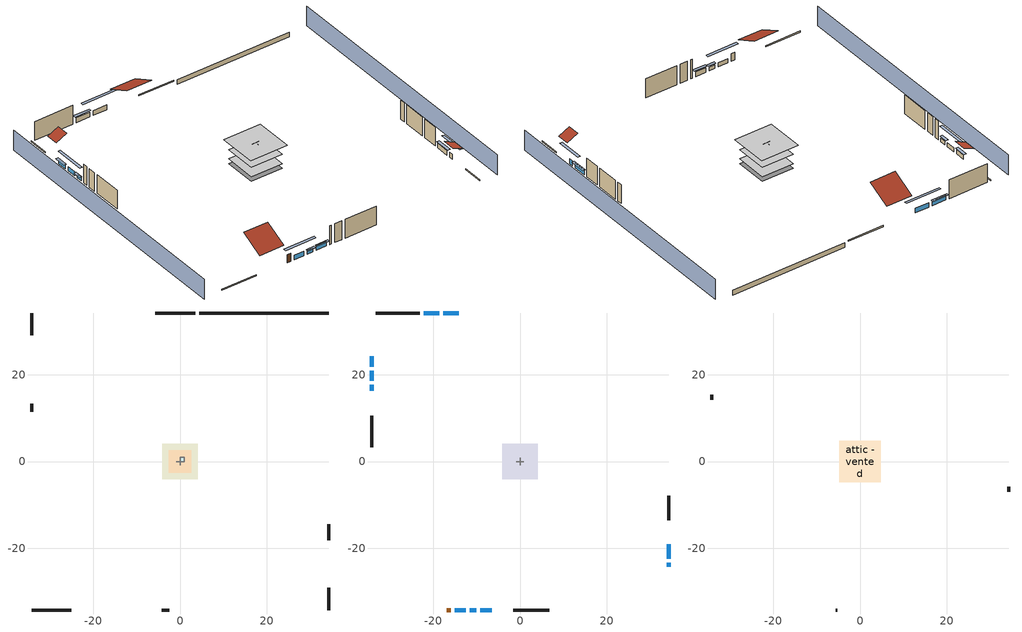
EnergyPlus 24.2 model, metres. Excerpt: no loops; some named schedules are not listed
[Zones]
central ac and furnace airloop ret air zone
 floor adiabatic (AdiabaticConst): 0,0 0,1 1,1 1,0 z0
 wall adiabatic (AdiabaticConst): 0,1 0,0 1,0 1,1 0,1 z0:1
 ceiling adiabatic (AdiabaticConst): 1,0 1,1 0,1 0,0 z1
crawlspace - vented
 floor foundation (Slab2 construction): -4.05,-4.05 -4.05,4.05 4.05,4.05 4.05,-4.05 z-0.91
 wall outside (RimJoist1 construction): 3.53,34.21 -5.65,34.21 z0.3:0.61
 wall outside (RimJoist2 construction): 34.21,-34.21 34.21,-29.12 z0.3:0.61
 wall outside (RimJoist3 construction): -34.21,-34.21 -25.03,-34.21 z0.3:0.61
 wall outside (RimJoist4 construction): -34.21,34.21 -34.21,29.12 z0.3:0.61
 wall foundation (FoundationWall1 construction): 34.21,34.21 4.46,34.21 z-0.91:0.3
garage
 floor foundation (Slab1 construction): -2.59,-2.59 -2.59,2.59 2.59,2.59 2.59,-2.59 z0
 wall outside (Wall1 construction): 34.21,-18.09 34.21,-14.44 z0.3:5.18
 wall outside (Wall12 construction): -34.21,13.27 -34.21,11.44 z0.3:5.18
 wall outside (Wall2 construction): -4.26,-34.21 -2.43,-34.21 z0.3:5.18
 wall to conditioned space (Wall5 construction Reversed): 0.91,0 -0.91,0 z0.3:5.18
 wall to conditioned space (Wall6 construction Reversed): 0,0.91 0,-0.91 z0.3:5.18
conditioned space
 floor to crawlspace - vented (Floor1 construction): -4.05,-4.05 -4.05,4.05 4.05,4.05 4.05,-4.05 z0.3
 floor to garage (Floor2 construction): -2.59,-2.59 -2.59,2.59 2.59,2.59 2.59,-2.59 z0.3
 floor adiabatic (AdiabaticFloorConstruction): -4.05,-4.05 -4.05,4.05 4.05,4.05 4.05,-4.05 z2.74
 wall outside (AdiabaticWallConstruction 1): -16.82,-34.21 -15.91,-34.21 z0.3:2.34
 wall outside (AdiabaticWallConstruction): -14.14,34.21 -17.72,34.21 / -18.65,34.21 -22.22,34.21 z0.3:1.52; -34.21,24.2 -34.21,21.86 / -34.21,20.93 -34.21,18.59 z0.3:1.34; 34.21,-24.2 34.21,-23.29 / -9.14,-34.21 -6.46,-34.21 z0.3:1.49; 34.21,-22.36 34.21,-19.02 z0.3:1.43; -14.98,-34.21 -12.45,-34.21 z0.3:1.4; -11.52,-34.21 -10.07,-34.21 z0.3:1.28; -34.21,17.66 -34.21,16.25 z0.3:1.25
 wall outside (Wall3 construction): -23.15,34.21 -33.28,34.21 z0.3:5.18
 wall outside (Wall4 construction): 34.21,-13.51 34.21,-7.88 z0.3:5.18
 wall outside (Wall7 construction): -1.5,-34.21 6.69,-34.21 z0.3:5.18
 wall outside (Wall8 construction): -34.21,10.51 -34.21,3.33 z0.3:5.18
 window (WindowConstruction): -14.14,34.21 -17.72,34.21 z0.3:1.52
 window (WindowConstruction 9): -34.21,24.2 -34.21,21.86 z0.3:1.34
 window (WindowConstruction 1): -18.65,34.21 -22.22,34.21 z0.3:1.52
 window (WindowConstruction 2): 34.21,-24.2 34.21,-23.29 z0.3:1.49
 window (WindowConstruction 3): 34.21,-22.36 34.21,-19.02 z0.3:1.43
 window (WindowConstruction 4): -14.98,-34.21 -12.45,-34.21 z0.3:1.4
 window (WindowConstruction 5): -11.52,-34.21 -10.07,-34.21 z0.3:1.28
 window (WindowConstruction 6): -9.14,-34.21 -6.46,-34.21 z0.3:1.49
 window (WindowConstruction 7): -34.21,20.93 -34.21,18.59 z0.3:1.34
 window (WindowConstruction 8): -34.21,17.66 -34.21,16.25 z0.3:1.25
 door (Door): -16.82,-34.21 -15.91,-34.21 z0.3:2.34
 ceiling adiabatic (AdiabaticFloorConstruction): 4.05,-4.05 4.05,4.05 -4.05,4.05 -4.05,-4.05 z2.74
attic - vented
 floor to conditioned space (Floor3 construction Reversed): -4.8,-4.8 -4.8,4.8 4.8,4.8 4.8,-4.8 z5.18
 wall outside (Wall10 construction): -34.21,15.32 -34.21,14.2 z0.3:5.18
 wall outside (Wall11 construction): -5.53,-34.21 -5.19,-34.21 z0.3:5.18
 wall outside (Wall9 construction): 34.21,-6.95 34.21,-5.83 z0.3:5.18
 roof outside (Roof1 construction): -13.21,34.21,5.18 -13.21,28.27,8.15 -6.57,28.27,8.15 -6.57,34.21,5.18
 roof outside (Roof2 construction): 34.21,-25.13,5.18 31.47,-25.13,6.55 31.47,-28.19,6.55 34.21,-28.19,5.18
 roof outside (Roof3 construction): -34.21,25.13,5.18 -31.47,25.13,6.55 -31.47,28.19,6.55 -34.21,28.19,5.18
 roof outside (Roof4 construction): -17.75,-34.21,5.18 -17.75,-28.52,8.02 -24.1,-28.52,8.02 -24.1,-34.21,5.18
shading: -38.78,34.21 -38.78,-34.21 / 38.78,-34.21 38.78,34.21 z0:5.18; -20.46,34.21 -11.4,34.21 -11.4,34.82 -20.46,34.82 z4.27; -34.21,21.56 -34.21,24.51 -34.82,24.51 -34.82,21.56 z1.65; -22.52,34.21 -18.34,34.21 -18.34,34.82 -22.52,34.82 z1.83; 34.21,-20.54 34.21,-26.94 34.82,-26.94 34.82,-20.54 z4.24; 34.21,-18.72 34.21,-22.66 34.82,-22.66 34.82,-18.72 z1.74; -9.7,-34.21 -17.72,-34.21 -17.72,-34.82 -9.7,-34.82 z4.15; -9.77,-34.21 -11.82,-34.21 -11.82,-34.82 -9.77,-34.82 z1.58; -6.16,-34.21 -9.45,-34.21 -9.45,-34.82 -6.16,-34.82 z1.8; -34.21,15.85 -34.21,23.68 -34.82,23.68 -34.82,15.85 z4.08; -34.21,15.94 -34.21,17.97 -34.82,17.97 -34.82,15.94 z1.55
[Building]
Building 1: Terrain=Suburbs
[Site:Location]
Portland Intl Arpt_OR: Latitude {deg}=45.59; Longitude {deg}=-122.6; Time Zone {hr}=-8; Elevation {m}=33; Keep Site Location Information=Yes
[Site:GroundTemperature:Shallow]
10.2558, 8.96328, 8.85977, 9.47314, 11.9355, 14.3863, 16.5111, 17.8571, 17.9714, 16.8767, 14.8061, 12.4304
[Site:WaterMainsTemperature]
Calculation Method=Schedule; Temperature Schedule=mains temperature schedule
[Material] Roughness=Rough; Thermal Absorptance=0.9
Name | Thickness {m} | Conductivity {W/m-K} | Density {kg/m3} | Specific Heat {J/kg-K} | Solar Absorptance | Visible Absorptance
asphalt or fiberglass shingles | 0.00635 | 0.162714 | 1121.4 | 1465.45 | 0.85 | 0.85
ceiling stud and cavity | 0.1397 | 0.118061 | 65.682 | 1177.47 | 0.7 | 0.7
concrete 4.0 in. | 0.1016 | 1.803125 | 2242.8 | 837.4 | 0.7 | 0.7
concrete 8.0 in. | 0.2032 | 1.803125 | 2242.8 | 837.4 | 0.7 | 0.7
door material | 0.04445 | 0.0612267 | 512.64 | 1214.23 | 0.7 | 0.7
floor covering | 0.0127 | 0.0433444 | 54.468 | 1339.84 | 0.6 | 0.6
floor rigid ins; wall rigid ins | 0.512978 | 0.029427 | 32.04 | 1214.23 | 0.7 | 0.7
floor stud and cavity | 0.1397 | 0.923637 | 92.3553 | 1139.71 | 0.7 | 0.7
floor stud and cavity 1 | 0.1397 | 1.75129 | 37.0049 | 1207.88 | 0.7 | 0.7
furniture material conditioned space 1; furniture material garage 1 | 0.1524 | 0.115458 | 640.8 | 1214.23 | 0.6 | 0.6
gypsum board | 0.0127 | 0.160291 | 801 | 837.4 | 0.6 | 0.6
osb sheathing 0.5 in. | 0.0127 | 0.115458 | 512.64 | 1214.23 | 0.6 | 0.6
osb sheathing 0.5 in. 1; osb sheathing 0.5 in. 2; osb sheathing 0.5 in. 3 | 0.0127 | 0.115458 | 512.64 | 1214.23 | 0.7 | 0.7
osb sheathing 0.75 in. | 0.01905 | 0.115458 | 512.64 | 1214.23 | 0.7 | 0.7
rim joist stud and cavity | 0.0508 | 0.178688 | 50.32683 | 1063.81 | 0.6 | 0.6
roof rigid ins | 0.00281632 | 0.029427 | 32.04 | 1214.23 | 0.7 | 0.7
soil 0.5 in. | 0.0127 | 0.8655 | 1842.3 | 418.7 | 0.7 | 0.7
wall stud and cavity | 0.1397 | 0.727959 | 139.0536 | 1170.24 | 0.6 | 0.6
wall stud and cavity 1 | 0.1397 | 0.550994 | 139.0536 | 1170.24 | 0.7 | 0.7
wall stud and cavity 2 | 0.1397 | 0.335416 | 139.0536 | 1170.24 | 0.7 | 0.7
wall stud and cavity 3 | 0.0889 | 0.380278 | 52.3479 | 1209.89 | 0.7 | 0.7
wall stud and cavity 4 | 0.0889 | 0.391764 | 83.0341 | 1211.67 | 0.7 | 0.7
wood siding | 0.0254 | 0.102417 | 544.68 | 1172.36 | 0.85 | 0.85
wood siding 1; wood siding 2 | 0.0254 | 0.102417 | 544.68 | 1172.36 | 0.7 | 0.7
[Material:NoMass]
Adiabatic: Roughness=Rough; Thermal Resistance {m2-K/W}=176.1; Thermal Absorptance=0.9; Solar Absorptance=0.7; Visible Absorptance=0.7
[WindowMaterial:SimpleGlazingSystem]
WindowMaterial: U-Factor {W/m2-K}=4.76952; Solar Heat Gain Coefficient=0.63
[Construction]
AdiabaticConst: Adiabatic
AdiabaticFloorConstruction: floor stud and cavity 1, floor rigid ins, osb sheathing 0.75 in., floor covering
AdiabaticWallConstruction: wood siding 1, wall rigid ins, wall stud and cavity 3, gypsum board
AdiabaticWallConstruction 1: wood siding 2, wall rigid ins, wall stud and cavity 3, gypsum board
Door: door material
Floor1 construction; Floor2 construction: floor stud and cavity, osb sheathing 0.75 in., floor covering
Floor3 construction Reversed: gypsum board, ceiling stud and cavity
FoundationWall1 construction: concrete 8.0 in.
furniture construction conditioned space 1: furniture material conditioned space 1
furniture construction garage 1: furniture material garage 1
PartitionWallConstruction: gypsum board, wall stud and cavity 4, gypsum board
RimJoist1 construction; RimJoist2 construction; RimJoist3 construction; RimJoist4 construction: wood siding, rim joist stud and cavity
Roof1 construction; Roof2 construction; Roof3 construction; Roof4 construction: asphalt or fiberglass shingles, roof rigid ins, osb sheathing 0.5 in.
Slab1 construction: concrete 4.0 in.
Slab2 construction: soil 0.5 in.
Wall1 construction; Wall2 construction: wood siding, osb sheathing 0.5 in. 1, wall stud and cavity
Wall10 construction; Wall11 construction; Wall12 construction; Wall9 construction: wood siding, osb sheathing 0.5 in. 2, wall stud and cavity
Wall3 construction; Wall4 construction: wood siding, osb sheathing 0.5 in. 1, wall stud and cavity 1, gypsum board
Wall5 construction Reversed: gypsum board, wall stud and cavity 2, osb sheathing 0.5 in. 2
Wall6 construction Reversed: gypsum board, wall stud and cavity 2, osb sheathing 0.5 in. 3
Wall7 construction; Wall8 construction: wood siding, osb sheathing 0.5 in. 2, wall stud and cavity 1, gypsum board
WindowConstruction; WindowConstruction 1; WindowConstruction 2; WindowConstruction 3; WindowConstruction 4; WindowConstruction 5; WindowConstruction 6; WindowConstruction 7; WindowConstruction 8; WindowConstruction 9: WindowMaterial
[Zone] Multiplier=1
Name | Volume {m3} | Part of Total Floor Area
attic - vented | 66.0439 | Yes
central ac and furnace airloop ret air zone | 1 | No
conditioned space | 384.656 | Yes
crawlspace - vented | 79.8535 | Yes
garage | 65.242 | Yes
[Space]
Name | Zone | Volume {m3} | Space Type
attic - vented 1 | attic - vented | 66.0439
central ac and furnace airloop ret air space | central ac and furnace airloop ret air zone |  | Plenum Space Type
conditioned space 1 | conditioned space | 384.656
crawlspace - vented 1 | crawlspace - vented | 79.8535
garage 1 | garage | 65.242
[ZoneInfiltration:EffectiveLeakageArea] Schedule=Always On Discrete
Name | Zone or Space | Effective Air Leakage Area {cm2} | Stack Coefficient | Wind Coefficient
infil attic - vented 1 | attic - vented 1 | 3074.78 | 0.000149348 | 4.23702e-05
infil garage 1 | garage 1 | 339.796 | 0.000129147 | 4.64657e-05
[ZoneMixing] Schedule=Always On Continuous; Design Flow Rate Calculation Method=Flow/Zone; Design Flow Rate {m3/s}=0
Name | Zone or Space | Source Zone or Space
whole house fan mix | attic - vented | conditioned space
central ac and furnace airloop_0 ZoneMixDZToCond mix | conditioned space | crawlspace - vented
central ac and furnace airloop_0 ZoneMixCondToDZ mix | crawlspace - vented | conditioned space
[SpaceList]
Plenum Space Type: central ac and furnace airloop ret air space
[OtherEquipment] Design Level Calculation Method=EquipmentLevel
Name | Fuel Type | Zone or ZoneList or Space or SpaceList | Schedule | Design Level {W} | Fraction Latent | Fraction Radiant | Fraction Lost
central ac and furnace airloop_0 RetCondToRP; central ac and furnace airloop_0 RetSensLkToRP | None | central ac and furnace airloop ret air space | Always On Discrete | 0 | 0 | 0 | 0
central ac and furnace airloop_0 RetLatLkToRP | None | central ac and furnace airloop ret air space | Always On Discrete | 0 | 1 | 0 | 0
central ac and furnace airloop_0 SupCondToLv; central ac and furnace airloop_0 SupSensLkToCond; mech vent house fan sensible load; water heater sens | None | conditioned space 1 | Always On Discrete | 0 | 0 | 0 | 0
central ac and furnace airloop_0 SupLatLkToCond; mech vent house fan latent load; water heater lat | None | conditioned space 1 | Always On Discrete | 0 | 1 | 0 | 0
clothes dryer 1 | NaturalGas | conditioned space 1 | clothes_dryer | 3940.93 | 0.015 | 0.081 | 0.85
cooking range 1 | Electricity | conditioned space 1 | cooking_range | 0 | 0.08 | 0.432 | 0.2
general water use latent | None | conditioned space 1 | general water use schedule | 81.0615 | 1 | 0 | 0
general water use sensible | None | conditioned space 1 | general water use schedule | -79.8895 | 0 | 0.6 | 0
water heater energy adjustment1 | Electricity | conditioned space 1 | Always On Discrete | 0.01 | 0 | 0 | 1
central ac and furnace airloop_0 RetCondToDZ; central ac and furnace airloop_0 SupCondToDZ; central ac and furnace airloop_0 SupSensLkToDZ | None | crawlspace - vented 1 | Always On Discrete | 0 | 0 | 0 | 0
central ac and furnace airloop_0 SupLatLkToDZ | None | crawlspace - vented 1 | Always On Discrete | 0 | 1 | 0 | 0
[SurfaceProperty:IncidentSolarMultiplier] Incident Solar Multiplier=1; Incident Solar Multiplier Schedule=trans schedule winter=0.85 summer=0.7
Window1; Window10; Window2; Window3; Window4; Window5; Window6; Window7; Window8; Window9
[InternalMass]
Name | Construction | Zone or ZoneList | Space or SpaceList | Surface Area {m2}
furniture mass conditioned space 1 | furniture construction conditioned space 1 | conditioned space | conditioned space 1 | 63.09974
partition wall mass | PartitionWallConstruction | conditioned space | conditioned space 1 | 157.749
furniture mass garage 1 | furniture construction garage 1 | garage | garage 1 | 2.67561
[Lights] Design Level Calculation Method=LightingLevel; Return Air Fraction=0; Fraction Radiant=0.6; Fraction Visible=0.2; Fraction Replaceable=1
Name | Zone or ZoneList or Space or SpaceList | Schedule | Lighting Level {W}
interior lighting | conditioned space 1 | lighting_interior | 287.818
garage lighting | garage 1 | lighting_garage | 10.0903
[People]
occupants: Zone or ZoneList or Space or SpaceList=conditioned space 1; Number of People Schedule=occupants; Number of People Calculation Method=People; Number of People=4; Fraction Radiant=0.314171; Sensible Heat Fraction=0.56303; Activity Level Schedule=occupants activity schedule; Carbon Dioxide Generation Rate {m3/s-W}=0; Enable ASHRAE 55 Comfort Warnings=No; Mean Radiant Temperature Calculation Type=EnclosureAveraged
[ElectricEquipment] Zone or ZoneList or Space or SpaceList=conditioned space 1; Design Level Calculation Method=EquipmentLevel
Name | Schedule | Design Level {W} | Fraction Latent | Fraction Radiant | Fraction Lost
clothes dryer | clothes_dryer | 296.641 | 0.015 | 0.081 | 0.85
clothes washer | clothes_washer | 129.351 | 0.03 | 0.162 | 0.7
cooking range | cooking_range | 976.37 | 0.08 | 0.432 | 0.2
fridge | fridge schedule | 52.0548 | 0 | 0.6 | 0
mech vent bath fan 0 | mech vent bath fan 0 schedule | 30 | 0 | 0 | 1
mech vent house fan | mech vent house fan schedule | 0 | 0 | 0 | 1
mech vent house fan cfis | mech vent house fan cfis schedule | 0 | 0 | 0 | 0
mech vent range fan 0 | mech vent range fan 0 schedule | 30 | 0 | 0 | 1
misc plug loads | plug_loads_other | 206.743 | 0.021 | 0.558 | 0.049
misc tv | plug_loads_tv | 314.235 | 0 | 0.6 | 0
whole house fan | Always On Discrete | 0 | 0 | 0 | 1
[ZoneInfiltration:DesignFlowRate] Schedule=Always On Discrete
Name | Zone or ZoneList or Space or SpaceList | Design Flow Rate Calculation Method | Design Flow Rate {m3/s} | Air Changes per Hour {1/hr} | Constant Term Coefficient | Temperature Term Coefficient | Velocity Term Coefficient | Velocity Squared Term Coefficient
infil flow; natural vent flow; whole house fan flow | conditioned space 1 | Flow/Zone | 0
crawlspace_vented 1 duct leakage imbalance infil flow | crawlspace - vented 1 | Flow/Zone | 0
infil crawlspace - vented 1 | crawlspace - vented 1 | AirChanges/Hour |  | 2.6013 | 1 | 0 | 0 | 0
[SurfaceProperty:ExposedFoundationPerimeter] Exposed Perimeter Calculation Method=TotalExposedPerimeter
Name | Total Exposed Perimeter {m}
Slab2 | 29.74848
Slab1 | 14.6304
[AvailabilityManager:Scheduled]
central ac and furnace airloop Availability Manager: Schedule=Always On Discrete
[AirLoopHVAC:ReturnPlenum]
Air Loop HVAC Return Plenum 1: Zone=central ac and furnace airloop ret air zone
[Foundation:Kiva] Wall Depth Below Slab {m}=0.2032
Name | Initial Indoor Air Temperature {C} | Wall Height Above Grade {m}
Foundation Kiva 1 | 13.4258 | 0.1016
Foundation Kiva 2 | 8.24991 | 0.3048
[Foundation:Kiva:Settings]
Soil Conductivity {W/m-K}=0.8655; Soil Density {kg/m3}=1842.3; Soil Specific Heat {J/kg-K}=418.7; Ground Solar Absorptivity=0.9; Ground Thermal Absorptivity=0.9; Ground Surface Roughness {m}=0.03; Far-Field Width {m}=40; Deep-Ground Boundary Condition=ZeroFlux; Deep-Ground Depth {m}=40; Minimum Cell Dimension {m}=0.2; Maximum Cell Growth Coefficient=3; Simulation Timestep=Timestep
[Exterior:Lights]
exterior lighting: Schedule=exterior lighting schedule; Design Level {W}=7.09205
[EnergyManagementSystem:GlobalVariable]
central_ac_and_furnace_airloop_0_DuctImbalLkExhFanEquivCond
central_ac_and_furnace_airloop_0_DuctImbalLkExhFanEquivDZ
central_ac_and_furnace_airloop_0_DuctImbalLkSupFanEquivCond
central_ac_and_furnace_airloop_0_DuctImbalLkSupFanEquivDZ
central_ac_and_furnace_airloop_0_DZ_T
central_ac_and_furnace_airloop_0_DZ_W
central_ac_and_furnace_airloop_0_RetCondToDZ
central_ac_and_furnace_airloop_0_RetCondToRP
central_ac_and_furnace_airloop_0_RetLatLkToRP
central_ac_and_furnace_airloop_0_RetSensLkToRP
central_ac_and_furnace_airloop_0_SupCondToDZ
central_ac_and_furnace_airloop_0_SupCondToLv
central_ac_and_furnace_airloop_0_SupLatLkToCond
central_ac_and_furnace_airloop_0_SupLatLkToDZ
central_ac_and_furnace_airloop_0_SupSensLkToCond
central_ac_and_furnace_airloop_0_SupSensLkToDZ
central_ac_and_furnace_airloop_0_ZoneMixCondToDZ
central_ac_and_furnace_airloop_0_ZoneMixDZToCond
central_ac_and_furnace_airloop_AH_MFR
central_ac_and_furnace_airloop_AH_Tout
central_ac_and_furnace_airloop_AH_VFR
central_ac_and_furnace_airloop_AH_Wout
central_ac_and_furnace_airloop_Fan_RTF
central_ac_and_furnace_airloop_RA_T
central_ac_and_furnace_airloop_Ra_W
infil_program_Qfan
infil_program_Qinf
natural_vent_program_Qnv
natural_vent_program_Qwhf
[EnergyManagementSystem:Sensor]
Name | Output:Variable or Output:Meter Index Key | Output:Variable or Output:Meter
airflow_gain | infil flow | Infiltration Sensible Heat Gain Energy
airflow_gain_1 | natural vent flow | Infiltration Sensible Heat Gain Energy
airflow_gain_2 | whole house fan flow | Infiltration Sensible Heat Gain Energy
airflow_loss | infil flow | Infiltration Sensible Heat Loss Energy
airflow_loss_1 | natural vent flow | Infiltration Sensible Heat Loss Energy
airflow_loss_2 | whole house fan flow | Infiltration Sensible Heat Loss Energy
central_ac_and_furnace_airloop_0_DZ_T_s | crawlspace - vented | Zone Air Temperature
central_ac_and_furnace_airloop_0_DZ_W_s | crawlspace - vented | Zone Mean Air Humidity Ratio
central_ac_and_furnace_airloop_AH_MFR_s | Node 7 | System Node Mass Flow Rate
central_ac_and_furnace_airloop_AH_Tout_s | Node 7 | System Node Temperature
central_ac_and_furnace_airloop_AH_VFR_s | Node 7 | System Node Current Density Volume Flow Rate
central_ac_and_furnace_airloop_AH_Wout_s | Node 7 | System Node Humidity Ratio
central_ac_and_furnace_airloop_RA_T_s | Node 10 | System Node Temperature
central_ac_and_furnace_airloop_Ra_W_s | Node 10 | System Node Humidity Ratio
clg_load_cond |  | Cooling:EnergyTransfer:Zone:CONDITIONED SPACE
clg_load_duct |  | Cooling:EnergyTransfer:Zone:CENTRAL AC AND FURNACE AIRLOOP RET AIR ZONE
clg_sp_s; clg_sp_s_1 | cooling setpoint | Schedule Value
clothes_dryer_exhaust_0_sch_s | clothes_dryer | Schedule Value
cool_season | cooling season schedule | Schedule Value
ducts_conv | central ac and furnace airloop_0 RetCondToRP | Other Equipment Convective Heating Energy
ducts_conv_1 | central ac and furnace airloop_0 RetLatLkToRP | Other Equipment Convective Heating Energy
ducts_conv_2 | central ac and furnace airloop_0 RetSensLkToRP | Other Equipment Convective Heating Energy
ducts_conv_3 | central ac and furnace airloop_0 SupCondToLv | Other Equipment Convective Heating Energy
ducts_conv_4 | central ac and furnace airloop_0 SupLatLkToCond | Other Equipment Convective Heating Energy
ducts_conv_5 | central ac and furnace airloop_0 SupSensLkToCond | Other Equipment Convective Heating Energy
ducts_rad | central ac and furnace airloop_0 RetCondToRP | Other Equipment Radiant Heating Energy
ducts_rad_1 | central ac and furnace airloop_0 RetLatLkToRP | Other Equipment Radiant Heating Energy
ducts_rad_2 | central ac and furnace airloop_0 RetSensLkToRP | Other Equipment Radiant Heating Energy
ducts_rad_3 | central ac and furnace airloop_0 SupCondToLv | Other Equipment Radiant Heating Energy
ducts_rad_4 | central ac and furnace airloop_0 SupLatLkToCond | Other Equipment Radiant Heating Energy
ducts_rad_5 | central ac and furnace airloop_0 SupSensLkToCond | Other Equipment Radiant Heating Energy
htg_load_cond |  | Heating:EnergyTransfer:Zone:CONDITIONED SPACE
htg_load_duct |  | Heating:EnergyTransfer:Zone:CENTRAL AC AND FURNACE AIRLOOP RET AIR ZONE
htg_sp_s; htg_sp_s_1 | heating setpoint | Schedule Value
ig_ee_conv | clothes dryer | Electric Equipment Convective Heating Energy
ig_ee_conv_2 | cooking range | Electric Equipment Convective Heating Energy
ig_ee_conv_3 | fridge | Electric Equipment Convective Heating Energy
ig_ee_conv_4 | misc plug loads | Electric Equipment Convective Heating Energy
ig_ee_conv_5 | misc tv | Electric Equipment Convective Heating Energy
ig_ee_conv_6 | whole house fan | Electric Equipment Convective Heating Energy
ig_ee_rad | clothes dryer | Electric Equipment Radiant Heating Energy
ig_ee_rad_2 | cooking range | Electric Equipment Radiant Heating Energy
ig_ee_rad_3 | fridge | Electric Equipment Radiant Heating Energy
ig_ee_rad_4 | misc plug loads | Electric Equipment Radiant Heating Energy
ig_ee_rad_5 | misc tv | Electric Equipment Radiant Heating Energy
ig_ee_rad_6 | whole house fan | Electric Equipment Radiant Heating Energy
ig_lgt_conv | interior lighting | Lights Convective Heating Energy
ig_lgt_rad | interior lighting | Lights Radiant Heating Energy
ig_lgt_vis | interior lighting | Lights Visible Radiation Heating Energy
ig_oe_conv | clothes dryer 1 | Other Equipment Convective Heating Energy
ig_oe_conv_1 | cooking range 1 | Other Equipment Convective Heating Energy
ig_oe_conv_2 | general water use latent | Other Equipment Convective Heating Energy
ig_oe_conv_3 | general water use sensible | Other Equipment Convective Heating Energy
ig_oe_conv_4 | water heater energy adjustment1 | Other Equipment Convective Heating Energy
ig_oe_conv_5 | water heater lat | Other Equipment Convective Heating Energy
ig_oe_conv_6 | water heater sens | Other Equipment Convective Heating Energy
ig_oe_rad | clothes dryer 1 | Other Equipment Radiant Heating Energy
ig_oe_rad_1 | cooking range 1 | Other Equipment Radiant Heating Energy
ig_oe_rad_2 | general water use latent | Other Equipment Radiant Heating Energy
ig_oe_rad_3 | general water use sensible | Other Equipment Radiant Heating Energy
ig_oe_rad_4 | water heater energy adjustment1 | Other Equipment Radiant Heating Energy
ig_oe_rad_5 | water heater lat | Other Equipment Radiant Heating Energy
ig_oe_rad_6 | water heater sens | Other Equipment Radiant Heating Energy
ig_ppl_conv | occupants | People Convective Heating Energy
ig_ppl_rad | occupants | People Radiant Heating Energy
im_conv | furniture mass conditioned space 1 | Surface Inside Face Convection Heat Gain Energy
im_conv_1 | partition wall mass | Surface Inside Face Convection Heat Gain Energy
im_ig | furniture mass conditioned space 1 | Surface Inside Face Internal Gains Radiation Heat Gain Energy
im_ig_1 | partition wall mass | Surface Inside Face Internal Gains Radiation Heat Gain Energy
im_lgt | furniture mass conditioned space 1 | Surface Inside Face Lights Radiation Heat Gain Energy
im_lgt_1 | partition wall mass | Surface Inside Face Lights Radiation Heat Gain Energy
im_sol | furniture mass conditioned space 1 | Surface Inside Face Solar Radiation Heat Gain Energy
im_sol_1 | partition wall mass | Surface Inside Face Solar Radiation Heat Gain Energy
im_surf | furniture mass conditioned space 1 | Surface Inside Face Net Surface Thermal Radiation Heat Gain Energy
im_surf_1 | partition wall mass | Surface Inside Face Net Surface Thermal Radiation Heat Gain Energy
